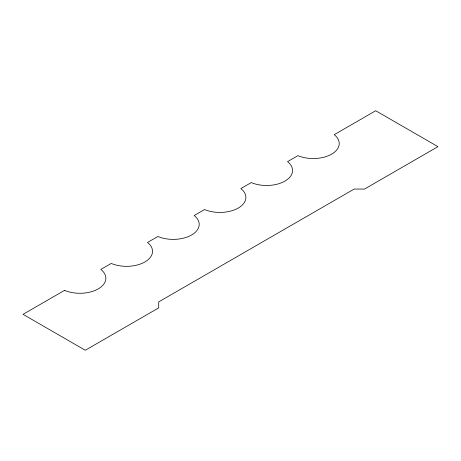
<?xml version="1.0" encoding="UTF-8"?>
<svg xmlns="http://www.w3.org/2000/svg" width="461" height="461" viewBox="0 0 461 461"><rect width="100%" height="100%" fill="white"/><g stroke="black" fill="none" stroke-linecap="round" stroke-linejoin="round"><path stroke-width="0.69" d="M64.54 290.384L23.05 314.339L85.285 350.268L158.717 307.873L158.717 301.886L354.146 189.056L364.518 189.056L437.95 146.661L375.715 110.732L334.225 134.681A25.977 15 0 0 1 331.632 154.147A25.977 15 0 0 1 297.921 155.645L287.549 161.632A25.977 15 0 0 1 284.956 181.092A25.977 15 0 0 1 251.245 182.591L240.873 188.578A25.977 15 0 0 1 238.279 208.044A25.977 15 0 0 1 204.569 209.542L194.196 215.529A25.977 15 0 0 1 191.603 234.989A25.977 15 0 0 1 157.893 236.487L147.52 242.474A25.977 15 0 0 1 144.927 261.94A25.977 15 0 0 1 111.216 263.438L100.844 269.426A25.977 15 0 0 1 98.251 288.886A25.977 15 0 0 1 64.54 290.384"/></g></svg>
